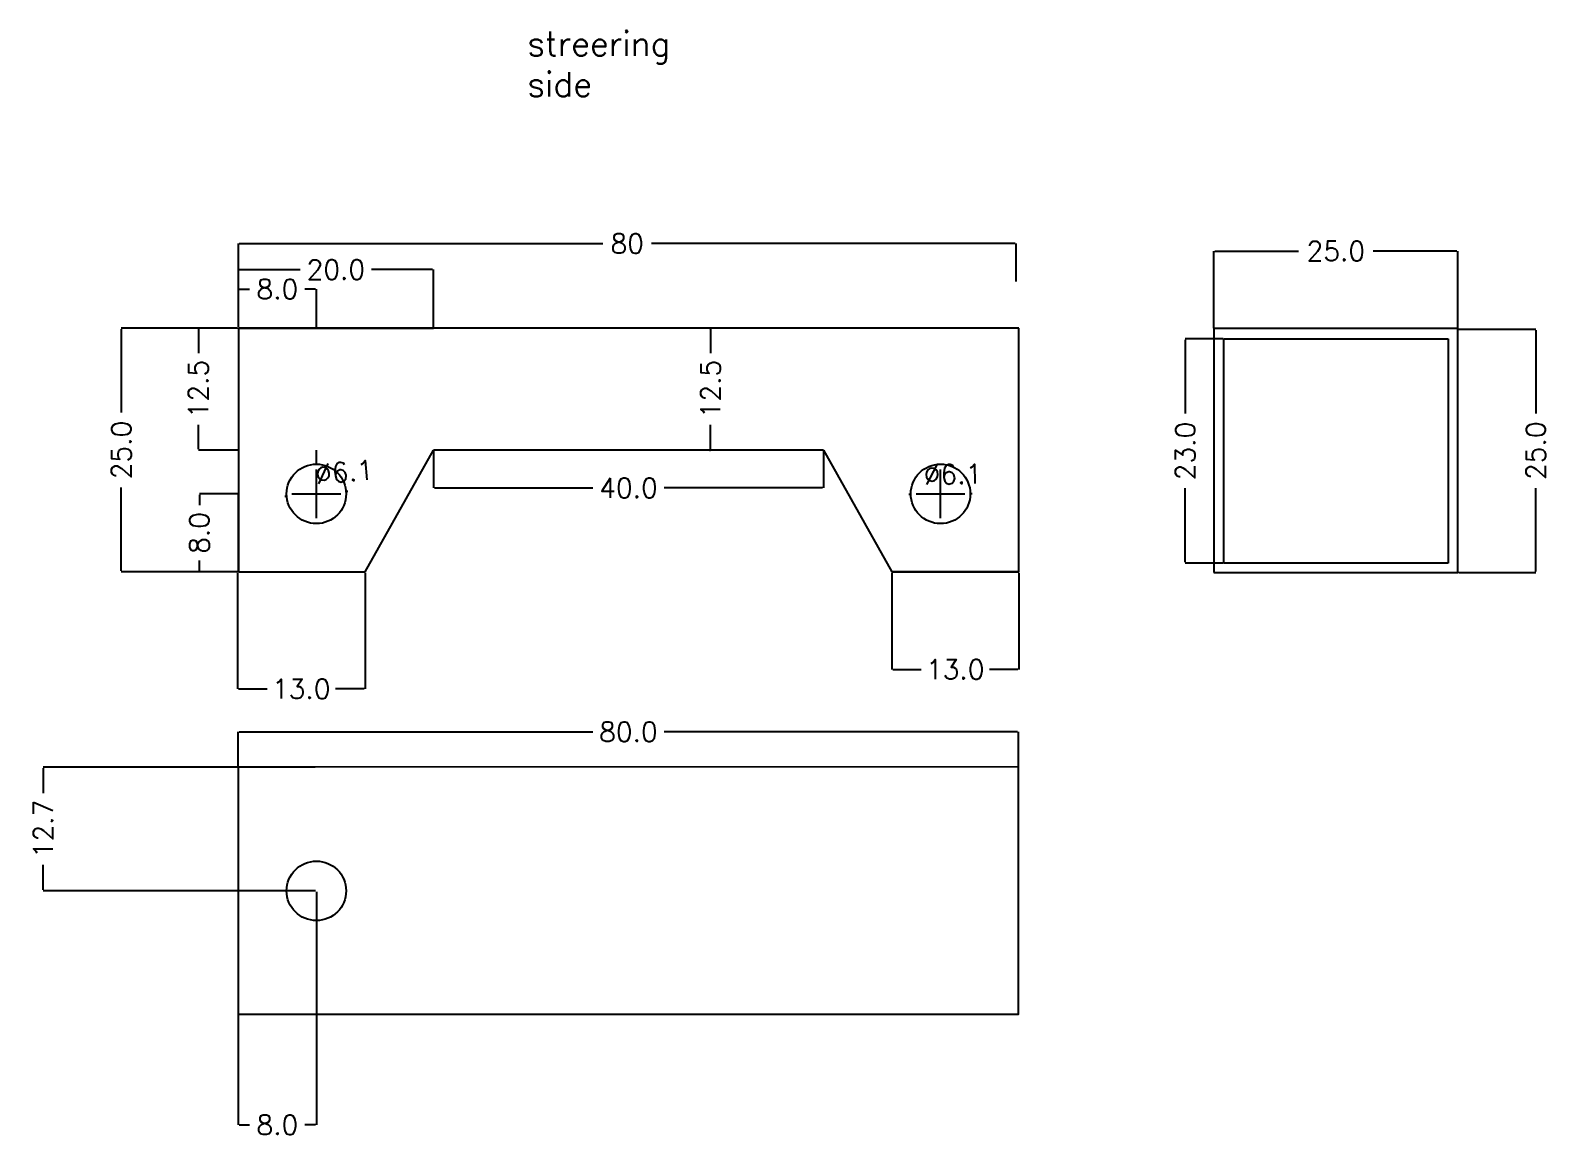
# Model space of a CAD drawing. Header units: millimetres. Extents: x -530 to 204, y -33 to 514.
# Drawn here: x 48.6 to 204.3, y 237 to 350.6 of the extents above; entities that cross this region are included whole.
import ezdxf

# ---------------------------------------------------------------- set-up
doc = ezdxf.new("R2010")
doc.units = ezdxf.units.MM
doc.layers.add('DIMENSION', color=3, linetype='Continuous', lineweight=25)
doc.styles.get("Standard").update_dxf_attribs({"font": 'txt.shx'})
doc.dimstyles.get("Standard").update_dxf_attribs({"dimscale": 100, "dimtxt": 2, "dimasz": 0.1, "dimexe": 0, "dimexo": 0.1, "dimgap": 1, "dimtad": 0, "dimtoh": 1, "dimdec": 1, "dimzin": 0, "dimdsep": 46, "dimtxsty": 'Standard', "dimcen": 2.5, "dimdle": 0.1, "dimclrt": 2, "dimadec": 0, "dimazin": 0, "dimtfac": 1, "dimtdec": 4, "dimtofl": 0, "dimtmove": 0, "dimatfit": 3, "dimfxl": 1, "dimtolj": 1, "dimtzin": 0, "dimarcsym": 0})

# ---------------------------------------------------------------- blocks, each defined once
blk = doc.blocks.new('*D10')
at = {"layer": 'Defpoints', "color": 0}
for p in [(149.72, 328.7), (69.97, 324.7), (149.72, 324.7)]:
    blk.add_point(p, dxfattribs=at)
at = {"layer": 'DIMENSION', "color": 0, "lineweight": -2}
for p, q in [((69.97, 324.8), (69.97, 328.7)), ((70.07, 328.7), (107.34, 328.7)), ((149.62, 328.7), (112.34, 328.7)), ((149.72, 324.8), (149.72, 328.7))]:
    blk.add_line(p, q, dxfattribs=at)
at = {"layer": 'DIMENSION', "color": 0}
for points in [[(70.07, 328.71), (70.07, 328.68), (69.97, 328.7)], [(149.62, 328.68), (149.62, 328.71), (149.72, 328.7)]]:
    blk.add_solid(points, dxfattribs=at)
at = {"layer": 'DIMENSION', "color": 2, "insert": (109.84, 328.7), "char_height": 2, "attachment_point": 5}
blk.add_mtext('\\A1;80', dxfattribs=at)
blk = doc.blocks.new('*D14')
at = {"layer": 'Defpoints', "color": 0}
for p in [(69.97, 320.03), (57.97, 295.03), (69.97, 295.03)]:
    blk.add_point(p, dxfattribs=at)
at = {"layer": 'DIMENSION', "color": 0, "lineweight": -2}
for p, q in [((69.87, 320.03), (57.97, 320.03)), ((57.97, 319.93), (57.97, 311.36)), ((57.97, 295.13), (57.97, 303.7)), ((69.87, 295.03), (57.97, 295.03))]:
    blk.add_line(p, q, dxfattribs=at)
at = {"layer": 'DIMENSION', "color": 0}
for points in [[(57.98, 319.93), (57.95, 319.93), (57.97, 320.03)], [(57.95, 295.13), (57.98, 295.13), (57.97, 295.03)]]:
    blk.add_solid(points, dxfattribs=at)
at = {"layer": 'DIMENSION', "color": 2, "insert": (57.97, 307.53), "char_height": 2, "attachment_point": 5, "rotation": 90}
blk.add_mtext('\\A1;25.0', dxfattribs=at)
blk = doc.blocks.new('*D17')
at = {"layer": 'Defpoints', "color": 0}
for p in [(69.87, 295.03), (82.97, 295.03), (82.97, 283.03)]:
    blk.add_point(p, dxfattribs=at)
at = {"layer": 'DIMENSION', "color": 0, "lineweight": -2}
for p, q in [((69.87, 294.93), (69.87, 283.03)), ((82.97, 294.93), (82.97, 283.03)), ((69.97, 283.03), (72.92, 283.03)), ((82.87, 283.03), (79.92, 283.03))]:
    blk.add_line(p, q, dxfattribs=at)
at = {"layer": 'DIMENSION', "color": 0}
for points in [[(69.97, 283.05), (69.97, 283.01), (69.87, 283.03)], [(82.87, 283.01), (82.87, 283.05), (82.97, 283.03)]]:
    blk.add_solid(points, dxfattribs=at)
at = {"layer": 'DIMENSION', "color": 2, "insert": (76.42, 283.03), "char_height": 2, "attachment_point": 5}
blk.add_mtext('\\A1;13.0', dxfattribs=at)
blk = doc.blocks.new('*D22')
at = {"layer": 'Defpoints', "color": 0}
for p in [(69.87, 320.03), (65.87, 307.53), (69.97, 307.53)]:
    blk.add_point(p, dxfattribs=at)
at = {"layer": 'DIMENSION', "color": 0, "lineweight": -2}
for p, q in [((69.77, 320.03), (65.87, 320.03)), ((65.87, 319.93), (65.87, 317.45)), ((65.87, 307.63), (65.87, 310.11)), ((69.87, 307.53), (65.87, 307.53))]:
    blk.add_line(p, q, dxfattribs=at)
at = {"layer": 'DIMENSION', "color": 0}
for points in [[(65.88, 319.93), (65.85, 319.93), (65.87, 320.03)], [(65.85, 307.63), (65.88, 307.63), (65.87, 307.53)]]:
    blk.add_solid(points, dxfattribs=at)
at = {"layer": 'DIMENSION', "color": 2, "insert": (65.87, 313.78), "char_height": 2, "attachment_point": 5, "rotation": 90}
blk.add_mtext('\\A1;12.5', dxfattribs=at)
blk = doc.blocks.new('*D25')
at = {"layer": 'Defpoints', "color": 0}
for p in [(77.97, 324.03), (69.97, 320.03), (77.97, 320.03)]:
    blk.add_point(p, dxfattribs=at)
at = {"layer": 'DIMENSION', "color": 0, "lineweight": -2}
for p, q in [((69.97, 320.13), (69.97, 324.03)), ((70.07, 324.03), (71.13, 324.03)), ((77.87, 324.03), (76.8, 324.03)), ((77.97, 320.13), (77.97, 324.03))]:
    blk.add_line(p, q, dxfattribs=at)
at = {"layer": 'DIMENSION', "color": 0}
for points in [[(70.07, 324.05), (70.07, 324.01), (69.97, 324.03)], [(77.87, 324.01), (77.87, 324.05), (77.97, 324.03)]]:
    blk.add_solid(points, dxfattribs=at)
at = {"layer": 'DIMENSION', "color": 2, "insert": (73.97, 324.03), "char_height": 2, "attachment_point": 5}
blk.add_mtext('\\A1;8.0', dxfattribs=at)
blk = doc.blocks.new('*D28')
at = {"layer": 'Defpoints', "color": 0}
for p in [(65.97, 303.03), (69.97, 303.03), (69.97, 295.03)]:
    blk.add_point(p, dxfattribs=at)
at = {"layer": 'DIMENSION', "color": 0, "lineweight": -2}
for p, q in [((69.87, 303.03), (65.97, 303.03)), ((65.97, 302.93), (65.97, 301.86)), ((65.97, 295.13), (65.97, 296.2)), ((69.87, 295.03), (65.97, 295.03))]:
    blk.add_line(p, q, dxfattribs=at)
at = {"layer": 'DIMENSION', "color": 0}
for points in [[(65.98, 302.93), (65.95, 302.93), (65.97, 303.03)], [(65.95, 295.13), (65.98, 295.13), (65.97, 295.03)]]:
    blk.add_solid(points, dxfattribs=at)
at = {"layer": 'DIMENSION', "color": 2, "insert": (65.97, 299.03), "char_height": 2, "attachment_point": 5, "rotation": 90}
blk.add_mtext('\\A1;8.0', dxfattribs=at)
blk = doc.blocks.new('*D31')
at = {"layer": 'Defpoints', "color": 0}
for p in [(89.97, 326.03), (69.97, 320.03), (89.97, 320.03)]:
    blk.add_point(p, dxfattribs=at)
at = {"layer": 'DIMENSION', "color": 0, "lineweight": -2}
for p, q in [((69.97, 320.13), (69.97, 326.03)), ((70.07, 326.03), (76.3, 326.03)), ((89.87, 326.03), (83.63, 326.03)), ((89.97, 320.13), (89.97, 326.03))]:
    blk.add_line(p, q, dxfattribs=at)
at = {"layer": 'DIMENSION', "color": 0}
for points in [[(70.07, 326.05), (70.07, 326.01), (69.97, 326.03)], [(89.87, 326.01), (89.87, 326.05), (89.97, 326.03)]]:
    blk.add_solid(points, dxfattribs=at)
at = {"layer": 'DIMENSION', "color": 2, "insert": (79.97, 326.03), "char_height": 2, "attachment_point": 5}
blk.add_mtext('\\A1;20.0', dxfattribs=at)
blk = doc.blocks.new('*D35')
at = {"layer": 'Defpoints', "color": 0}
for p in [(74.93, 302.77), (81.01, 303.29)]:
    blk.add_point(p, dxfattribs=at)
at = {"layer": 'DIMENSION', "color": 0}
for p, q in [((77.97, 300.53), (77.97, 305.53)), ((75.47, 303.03), (80.47, 303.03))]:
    blk.add_line(p, q, dxfattribs=at)
at = {"layer": 'DIMENSION', "color": 0, "lineweight": -2}
for p, q in [((74.83, 302.76), (74.73, 302.75)), ((81.1, 303.3), (81.2, 303.31))]:
    blk.add_line(p, q, dxfattribs=at)
at = {"layer": 'DIMENSION', "color": 0}
for points in [[(74.83, 302.74), (74.83, 302.77), (74.93, 302.77)], [(81.1, 303.32), (81.11, 303.28), (81.01, 303.29)]]:
    blk.add_solid(points, dxfattribs=at)
at = {"layer": 'DIMENSION', "color": 2, "insert": (80.83, 305.28), "char_height": 2, "attachment_point": 5, "rotation": 4.9425}
blk.add_mtext('\\A1;{\\Q0;%%c}6.1', dxfattribs=at)
blk = doc.blocks.new('*D37')
at = {"layer": 'Defpoints', "color": 0}
for p in [(138.91, 302.98), (145.01, 303.07)]:
    blk.add_point(p, dxfattribs=at)
at = {"layer": 'DIMENSION', "color": 0}
for p, q in [((141.96, 300.53), (141.96, 305.53)), ((139.46, 303.03), (144.46, 303.03))]:
    blk.add_line(p, q, dxfattribs=at)
at = {"layer": 'DIMENSION', "color": 0, "lineweight": -2}
for p, q in [((138.81, 302.98), (138.71, 302.98)), ((145.11, 303.08), (145.21, 303.08))]:
    blk.add_line(p, q, dxfattribs=at)
at = {"layer": 'DIMENSION', "color": 0}
for points in [[(138.81, 302.96), (138.81, 303), (138.91, 302.98)], [(145.11, 303.09), (145.11, 303.06), (145.01, 303.07)]]:
    blk.add_solid(points, dxfattribs=at)
at = {"layer": 'DIMENSION', "color": 2, "insert": (143.23, 305.05), "char_height": 2, "attachment_point": 5, "rotation": 0.8622}
blk.add_mtext('\\A1;{\\Q0;%%c}6.1', dxfattribs=at)
blk = doc.blocks.new('*D39')
at = {"layer": 'Defpoints', "color": 0}
for p in [(89.97, 307.53), (129.97, 307.53), (129.97, 303.64)]:
    blk.add_point(p, dxfattribs=at)
at = {"layer": 'DIMENSION', "color": 0, "lineweight": -2}
for p, q in [((89.97, 307.43), (89.97, 303.64)), ((129.97, 307.43), (129.97, 303.64)), ((90.07, 303.64), (106.3, 303.64)), ((129.87, 303.64), (113.63, 303.64))]:
    blk.add_line(p, q, dxfattribs=at)
at = {"layer": 'DIMENSION', "color": 0}
for points in [[(90.07, 303.66), (90.07, 303.62), (89.97, 303.64)], [(129.87, 303.62), (129.87, 303.66), (129.97, 303.64)]]:
    blk.add_solid(points, dxfattribs=at)
at = {"layer": 'DIMENSION', "color": 2, "insert": (109.97, 303.64), "char_height": 2, "attachment_point": 5}
blk.add_mtext('\\A1;40.0', dxfattribs=at)
blk = doc.blocks.new('*D40')
at = {"layer": 'Defpoints', "color": 0}
for p in [(136.97, 295.03), (149.97, 295.03), (149.97, 285.03)]:
    blk.add_point(p, dxfattribs=at)
at = {"layer": 'DIMENSION', "color": 0, "lineweight": -2}
for p, q in [((136.97, 294.93), (136.97, 285.03)), ((149.97, 294.93), (149.97, 285.03)), ((137.07, 285.03), (139.97, 285.03)), ((149.87, 285.03), (146.97, 285.03))]:
    blk.add_line(p, q, dxfattribs=at)
at = {"layer": 'DIMENSION', "color": 0}
for points in [[(137.07, 285.05), (137.07, 285.01), (136.97, 285.03)], [(149.87, 285.01), (149.87, 285.05), (149.97, 285.03)]]:
    blk.add_solid(points, dxfattribs=at)
at = {"layer": 'DIMENSION', "color": 2, "insert": (143.47, 285.03), "char_height": 2, "attachment_point": 5}
blk.add_mtext('\\A1;13.0', dxfattribs=at)
blk = doc.blocks.new('*D42')
at = {"layer": 'Defpoints', "color": 0}
for p in [(118.38, 320.03), (118.38, 307.53), (118.38, 307.53)]:
    blk.add_point(p, dxfattribs=at)
at = {"layer": 'DIMENSION', "color": 0, "lineweight": -2}
for p, q in [((118.28, 320.03), (118.38, 320.03)), ((118.38, 319.93), (118.38, 317.45)), ((118.38, 307.63), (118.38, 310.11)), ((118.28, 307.53), (118.38, 307.53))]:
    blk.add_line(p, q, dxfattribs=at)
at = {"layer": 'DIMENSION', "color": 0}
for points in [[(118.4, 319.93), (118.37, 319.93), (118.38, 320.03)], [(118.37, 307.63), (118.4, 307.63), (118.38, 307.53)]]:
    blk.add_solid(points, dxfattribs=at)
at = {"layer": 'DIMENSION', "color": 2, "insert": (118.38, 313.78), "char_height": 2, "attachment_point": 5, "rotation": 90}
blk.add_mtext('\\A1;12.5', dxfattribs=at)
blk = doc.blocks.new('*D56')
at = {"layer": 'Defpoints', "color": 0}
for p in [(149.96, 278.63), (69.96, 274.82), (149.96, 275.01)]:
    blk.add_point(p, dxfattribs=at)
at = {"layer": 'DIMENSION', "color": 0, "lineweight": -2}
for p, q in [((69.96, 274.92), (69.96, 278.63)), ((70.06, 278.63), (106.3, 278.63)), ((149.86, 278.63), (113.63, 278.63)), ((149.96, 275.11), (149.96, 278.63))]:
    blk.add_line(p, q, dxfattribs=at)
at = {"layer": 'DIMENSION', "color": 0}
for points in [[(70.06, 278.64), (70.06, 278.61), (69.96, 278.63)], [(149.86, 278.61), (149.86, 278.64), (149.96, 278.63)]]:
    blk.add_solid(points, dxfattribs=at)
at = {"layer": 'DIMENSION', "color": 2, "insert": (109.96, 278.63), "char_height": 2, "attachment_point": 5}
blk.add_mtext('\\A1;80.0', dxfattribs=at)
blk = doc.blocks.new('*D246')
at = {"layer": 'Defpoints', "color": 0}
for p in [(194.99, 327.93), (169.99, 319.93), (194.99, 319.93)]:
    blk.add_point(p, dxfattribs=at)
at = {"layer": 'DIMENSION', "color": 0, "lineweight": -2}
for p, q in [((169.99, 320.03), (169.99, 327.93)), ((170.09, 327.93), (178.66, 327.93)), ((194.89, 327.93), (186.32, 327.93)), ((194.99, 320.03), (194.99, 327.93))]:
    blk.add_line(p, q, dxfattribs=at)
at = {"layer": 'DIMENSION', "color": 0}
for points in [[(170.09, 327.95), (170.09, 327.92), (169.99, 327.93)], [(194.89, 327.92), (194.89, 327.95), (194.99, 327.93)]]:
    blk.add_solid(points, dxfattribs=at)
at = {"layer": 'DIMENSION', "color": 2, "insert": (182.49, 327.93), "char_height": 2, "attachment_point": 5}
blk.add_mtext('\\A1;25.0', dxfattribs=at)
blk = doc.blocks.new('*D249')
at = {"layer": 'Defpoints', "color": 0}
for p in [(194.99, 319.93), (194.99, 294.98), (202.99, 294.98)]:
    blk.add_point(p, dxfattribs=at)
at = {"layer": 'DIMENSION', "color": 0, "lineweight": -2}
for p, q in [((195.09, 319.93), (202.99, 319.93)), ((202.99, 319.83), (202.99, 311.29)), ((202.99, 295.08), (202.99, 303.63)), ((195.09, 294.98), (202.99, 294.98))]:
    blk.add_line(p, q, dxfattribs=at)
at = {"layer": 'DIMENSION', "color": 0}
for points in [[(203.01, 319.83), (202.97, 319.83), (202.99, 319.93)], [(202.97, 295.08), (203.01, 295.08), (202.99, 294.98)]]:
    blk.add_solid(points, dxfattribs=at)
at = {"layer": 'DIMENSION', "color": 2, "insert": (202.99, 307.46), "char_height": 2, "attachment_point": 5, "rotation": 90}
blk.add_mtext('\\A1;25.0', dxfattribs=at)
blk = doc.blocks.new('*D256')
at = {"layer": 'Defpoints', "color": 0}
for p in [(171.04, 318.93), (167.04, 295.93), (171.04, 295.93)]:
    blk.add_point(p, dxfattribs=at)
at = {"layer": 'DIMENSION', "color": 0, "lineweight": -2}
for p, q in [((170.94, 318.93), (167.04, 318.93)), ((167.04, 318.83), (167.04, 311.27)), ((167.04, 296.03), (167.04, 303.6)), ((170.94, 295.93), (167.04, 295.93))]:
    blk.add_line(p, q, dxfattribs=at)
at = {"layer": 'DIMENSION', "color": 0}
for points in [[(167.05, 318.83), (167.02, 318.83), (167.04, 318.93)], [(167.02, 296.03), (167.05, 296.03), (167.04, 295.93)]]:
    blk.add_solid(points, dxfattribs=at)
at = {"layer": 'DIMENSION', "color": 2, "insert": (167.04, 307.43), "char_height": 2, "attachment_point": 5, "rotation": 90}
blk.add_mtext('\\A1;23.0', dxfattribs=at)
blk = doc.blocks.new('*D259')
at = {"layer": 'Defpoints', "color": 0}
for p in [(69.96, 262.32), (77.97, 262.32), (69.96, 238.32)]:
    blk.add_point(p, dxfattribs=at)
at = {"layer": 'DIMENSION', "color": 0, "lineweight": -2}
for p, q in [((69.96, 262.22), (69.96, 238.32)), ((77.97, 262.22), (77.97, 238.32)), ((70.06, 238.32), (71.13, 238.32)), ((77.87, 238.32), (76.8, 238.32))]:
    blk.add_line(p, q, dxfattribs=at)
at = {"layer": 'DIMENSION', "color": 0}
for points in [[(70.06, 238.34), (70.06, 238.31), (69.96, 238.32)], [(77.87, 238.31), (77.87, 238.34), (77.97, 238.32)]]:
    blk.add_solid(points, dxfattribs=at)
at = {"layer": 'DIMENSION', "color": 2, "insert": (73.97, 238.32), "char_height": 2, "attachment_point": 5}
blk.add_mtext('\\A1;8.0', dxfattribs=at)
blk = doc.blocks.new('*D262')
at = {"layer": 'Defpoints', "color": 0}
for p in [(49.96, 275.01), (77.96, 275.01), (77.97, 262.32)]:
    blk.add_point(p, dxfattribs=at)
at = {"layer": 'DIMENSION', "color": 0, "lineweight": -2}
for p, q in [((77.86, 275.01), (49.96, 275.01)), ((49.96, 274.91), (49.96, 272.33)), ((49.96, 262.42), (49.96, 265)), ((77.87, 262.32), (49.96, 262.32))]:
    blk.add_line(p, q, dxfattribs=at)
at = {"layer": 'DIMENSION', "color": 0}
for points in [[(49.98, 274.91), (49.94, 274.91), (49.96, 275.01)], [(49.94, 262.42), (49.98, 262.42), (49.96, 262.32)]]:
    blk.add_solid(points, dxfattribs=at)
at = {"layer": 'DIMENSION', "color": 2, "insert": (49.96, 268.67), "char_height": 2, "attachment_point": 5, "rotation": 90}
blk.add_mtext('\\A1;12.7', dxfattribs=at)

msp = doc.modelspace()

# ---------------------------------------------------------------- linework, layer by layer
for p, q in [((69.97, 320.03), (69.97, 295.03)), ((149.97, 320.03), (69.97, 320.03)), ((69.97, 320.03), (89.97, 320.03)), ((77.97, 320.03), (77.97, 320.03)), ((82.97, 320.03), (82.97, 320.03)), ((84.97, 320.03), (84.97, 320.03)), ((149.97, 295.03), (149.97, 320.03)), ((169.99, 319.93), (169.99, 317.93)), ((169.99, 319.93), (169.99, 317.93)), ((169.99, 319.93), (169.99, 318.93)), ((170.99, 318.93), (193.99, 318.93)), ((170.99, 295.93), (170.99, 318.93)), ((193.99, 318.93), (193.99, 295.93)), ((77.97, 306.08), (77.97, 307.53)), ((82.97, 295.03), (89.97, 307.53)), ((129.97, 307.53), (89.97, 307.53)), ((129.97, 307.53), (136.97, 295.03)), ((149.97, 295.03), (149.97, 307.53)), ((69.97, 295.03), (69.97, 303.03)), ((149.97, 303.03), (149.97, 303.03)), ((193.99, 295.93), (170.99, 295.93)), ((69.97, 295.03), (77.97, 295.03)), ((69.97, 295.03), (82.97, 295.03)), ((69.97, 295.03), (82.97, 295.03)), ((69.97, 295.03), (82.97, 295.03)), ((77.97, 295.03), (82.97, 295.03)), ((149.97, 295.03), (136.97, 295.03)), ((136.97, 295.03), (149.97, 295.03)), ((149.97, 295.03), (136.97, 295.03)), ((149.97, 295.03), (141.97, 295.03))]:
    msp.add_line(p, q)
for points in [[(169.99, 294.98), (194.99, 294.98), (194.99, 319.98), (169.99, 319.98)], [(69.96, 275.01), (69.96, 249.67), (149.96, 249.67), (149.96, 275.05)]]:
    msp.add_lwpolyline(points, close=True)
for centre in [(77.97, 303.03), (141.96, 303.03), (77.97, 262.32)]:
    msp.add_circle(centre, 3.05)

# ---------------------------------------------------------------- texts
at = {"insert": (99.59, 350.45), "char_height": 2.5, "width": 3.7365, "attachment_point": 1}
msp.add_mtext('streering side', dxfattribs=at)

# ---------------------------------------------------------------- dimensions: what is measured, and where the dimension line sits
at = {"layer": 'DIMENSION'}
for base, p1, p2, text, picture, middle in [((149.72, 328.7), (69.97, 324.7), (149.72, 324.7), '80', '*D10', (109.84, 328.7)), ((82.97, 283.03), (69.87, 295.03), (82.97, 295.03), '13.0', '*D17', (76.42, 283.03))]:
    dim = msp.add_linear_dim(base=base, p1=p1, p2=p2, text=text, dimstyle='Standard', override={"dimscale": 1, "dimlfac": 1, "dimtxsty": 'Standard', "dimsah": 1, "dimtolj": 1}, dxfattribs=at)
    dim.commit()
    dim.dimension.update_dxf_attribs({"geometry": picture, "text_midpoint": middle})
for base, p1, p2, angle, picture, middle in [((194.99, 327.93), (169.99, 319.93), (194.99, 319.93), 180, '*D246', (182.49, 327.93)), ((57.97, 295.03), (69.97, 320.03), (69.97, 295.03), 90, '*D14', (57.97, 307.53)), ((65.87, 307.53), (69.87, 320.03), (69.97, 307.53), 90, '*D22', (65.87, 313.78)), ((118.38, 307.53), (118.38, 320.03), (118.38, 307.53), 90, '*D42', (118.38, 313.78)), ((202.98946158, 294.98468926), (194.98946158, 319.93468926), (194.98946158, 294.98468926), 270, '*D249', (202.98946158, 307.45968926)), ((167.04, 295.93), (171.04, 318.93), (171.04, 295.93), 270, '*D256', (167.04, 307.43)), ((65.97, 303.03), (69.97, 295.03), (69.97, 303.03), 90, '*D28', (65.97, 299.03)), ((49.96, 275.01), (77.97, 262.32), (77.96, 275.01), 90, '*D262', (49.96, 268.67))]:
    dim = msp.add_linear_dim(base=base, p1=p1, p2=p2, angle=angle, dimstyle='Standard', override={"dimscale": 1, "dimlfac": 1, "dimtxsty": 'Standard', "dimsah": 1, "dimtolj": 1}, dxfattribs=at)
    dim.commit()
    dim.dimension.update_dxf_attribs({"geometry": picture, "text_midpoint": middle})
for base, p1, p2, picture, middle in [((89.97, 326.03), (69.97, 320.03), (89.97, 320.03), '*D31', (79.97, 326.03)), ((77.97, 324.03), (69.97, 320.03), (77.97, 320.03), '*D25', (73.97, 324.03)), ((149.97, 285.03), (136.97, 295.03), (149.97, 295.03), '*D40', (143.47, 285.03)), ((149.96, 278.63), (69.96, 274.82), (149.96, 275.01), '*D56', (109.96, 278.63)), ((69.96, 238.32), (77.97, 262.32), (69.96, 262.32), '*D259', (73.97, 238.32))]:
    dim = msp.add_linear_dim(base=base, p1=p1, p2=p2, dimstyle='Standard', override={"dimscale": 1, "dimlfac": 1, "dimtxsty": 'Standard', "dimsah": 1, "dimtolj": 1}, dxfattribs=at)
    dim.commit()
    dim.dimension.update_dxf_attribs({"geometry": picture, "text_midpoint": middle})
for p1, p2, picture, middle in [((74.93, 302.77), (81.01, 303.29), '*D35', (80.83, 305.28)), ((138.91, 302.98), (145.01, 303.07), '*D37', (143.23, 305.05))]:
    dim = msp.add_diameter_dim_2p(p1=p1, p2=p2, text='{\\Q0;%%c}6.1', dimstyle='Standard', override={"dimscale": 1, "dimlfac": 1, "dimtxsty": 'Standard', "dimsah": 1, "dimse1": 1, "dimse2": 1, "dimtmove": 2, "dimtolj": 1}, dxfattribs=at)
    dim.commit()
    dim.dimension.update_dxf_attribs({"geometry": picture, "text_midpoint": middle, "dimtype": 163})
dim = msp.add_linear_dim(base=(129.97, 303.64), p1=(89.97, 307.53), p2=(129.97, 307.53), dimstyle='Standard', override={"dimscale": 1, "dimlfac": 1, "dimtxsty": 'Standard', "dimsah": 1, "dimtolj": 1}, dxfattribs=at)
dim.commit()
dim.dimension.update_dxf_attribs({"geometry": '*D39', "text_midpoint": (109.97, 303.64), "dimtype": 160})

doc.saveas('drawing.dxf')
